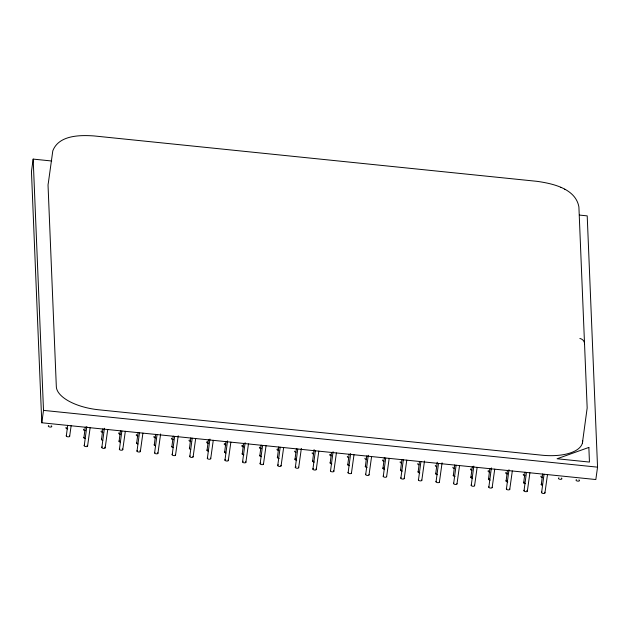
<?xml version="1.0" encoding="UTF-8"?>
<svg xmlns="http://www.w3.org/2000/svg" width="629" height="629" viewBox="0 0 629 629"><rect width="100%" height="100%" fill="white"/><g stroke="black" fill="none" stroke-linecap="round" stroke-linejoin="round"><path stroke-width="0.94" d="M584.506 343.756L584.522 343.52A6.172 5.512 -2.4 0 0 580.127 338.52L579.859 338.473M51.735 161L33.172 159.098L31.45 171.481L41.789 422.767L595.828 479.542L597.55 467.158L587.211 215.873L579.388 215.071M41.789 422.767L43.511 410.383L33.172 159.098M71.156 425.621L69.646 436.392A1.745 0.778 7.9 0 1 68.042 436.825A1.745 0.778 7.9 0 1 66.304 436.094L67.696 425.314M85.182 438.562A1.745 0.778 7.9 0 1 83.901 437.894L85.285 427.115M90.136 427.712L87.565 446.173A1.745 0.778 7.9 0 1 85.961 446.606A1.745 0.778 7.9 0 1 84.223 445.875L86.81 426.438M102.771 440.363A1.745 0.778 7.9 0 1 101.489 439.695L102.873 428.915M107.732 429.513L105.161 447.974A1.745 0.778 7.9 0 1 103.549 448.414A1.745 0.778 7.9 0 1 101.819 447.675L104.406 428.247M120.359 442.171A1.745 0.778 7.9 0 1 119.078 441.503L120.461 430.716M125.32 431.313L122.749 449.774A1.745 0.778 7.9 0 1 121.138 450.215A1.745 0.778 7.9 0 1 119.408 449.476L121.861 431.007M137.955 443.972A1.745 0.778 7.9 0 1 136.666 443.303L138.058 432.524M142.909 433.122L140.338 451.583A1.745 0.778 7.9 0 1 138.734 452.015A1.745 0.778 7.9 0 1 136.996 451.284L139.449 432.807M155.544 445.772A1.745 0.778 7.9 0 1 154.262 445.104L155.646 434.325M160.631 433.963L157.926 453.383A1.745 0.778 7.9 0 1 156.322 453.816A1.745 0.778 7.9 0 1 154.585 453.084L157.046 434.615M173.132 447.573A1.745 0.778 7.9 0 1 171.851 446.912L173.234 436.125M178.227 435.763L175.522 455.184A1.745 0.778 7.9 0 1 173.911 455.624A1.745 0.778 7.9 0 1 172.181 454.885L174.634 436.416M190.721 449.381A1.745 0.778 7.9 0 1 189.439 448.713L190.831 437.926M195.682 438.523L193.111 456.984A1.745 0.778 7.9 0 1 191.507 457.425A1.745 0.778 7.9 0 1 189.769 456.693L192.222 438.216M208.317 451.182A1.745 0.778 7.9 0 1 207.035 450.513L208.419 439.734M213.27 440.331L210.699 458.793A1.745 0.778 7.9 0 1 209.095 459.225A1.745 0.778 7.9 0 1 207.358 458.494L209.944 439.058M225.905 452.982A1.745 0.778 7.9 0 1 224.624 452.314L226.008 441.534M230.867 442.132L228.296 460.593A1.745 0.778 7.9 0 1 226.684 461.033A1.745 0.778 7.9 0 1 224.954 460.294L227.541 440.866M243.95 454.853A1.745 0.778 7.9 0 1 242.212 454.122L243.604 443.335M248.455 443.932L245.884 462.394A1.745 0.778 7.9 0 1 244.272 462.834A1.745 0.778 7.9 0 1 242.542 462.095L245.129 442.667M261.538 456.654A1.745 0.778 7.9 0 1 259.808 455.923L261.192 445.143M266.043 445.733L263.472 464.194A1.745 0.778 7.9 0 1 261.868 464.634A1.745 0.778 7.9 0 1 260.131 463.903L262.584 445.426M279.127 458.462A1.745 0.778 7.9 0 1 277.397 457.723L278.781 446.944M283.64 447.541L281.069 466.003A1.745 0.778 7.9 0 1 279.457 466.435A1.745 0.778 7.9 0 1 277.727 465.704L280.18 447.235M296.723 460.263A1.745 0.778 7.9 0 1 294.985 459.524L296.369 448.744M301.362 448.383L298.657 467.803A1.745 0.778 7.9 0 1 297.045 468.243A1.745 0.778 7.9 0 1 295.316 467.504L297.769 449.035M314.311 462.063A1.745 0.778 7.9 0 1 312.574 461.332L314.099 449.586M318.817 451.142L316.245 469.604A1.745 0.778 7.9 0 1 314.642 470.044A1.745 0.778 7.9 0 1 312.904 469.305L315.357 450.836M331.9 463.864A1.745 0.778 7.9 0 1 330.17 463.133L331.554 452.353M336.405 452.951L333.834 471.412A1.745 0.778 7.9 0 1 332.23 471.844A1.745 0.778 7.9 0 1 330.492 471.113L333.079 451.677M349.488 465.672A1.745 0.778 7.9 0 1 347.758 464.933L349.142 454.154M354.001 454.751L351.43 473.212A1.745 0.778 7.9 0 1 349.818 473.645A1.745 0.778 7.9 0 1 348.089 472.914L350.675 453.485M367.084 467.473A1.745 0.778 7.9 0 1 365.347 466.742L366.738 455.954M371.59 456.552L369.019 475.013A1.745 0.778 7.9 0 1 367.407 475.453A1.745 0.778 7.9 0 1 365.677 474.714L368.264 455.286M384.673 469.273A1.745 0.778 7.9 0 1 382.943 468.542L384.327 457.763M389.178 458.352L386.607 476.813A1.745 0.778 7.9 0 1 385.003 477.254A1.745 0.778 7.9 0 1 383.265 476.523L385.719 458.046M402.261 471.082A1.745 0.778 7.9 0 1 400.531 470.343L401.915 459.563M406.774 460.161L404.203 478.622A1.745 0.778 7.9 0 1 402.591 479.054A1.745 0.778 7.9 0 1 400.862 478.323L403.315 459.854M419.858 472.882A1.745 0.778 7.9 0 1 418.12 472.143L419.504 461.364M424.496 461.002L421.792 480.422A1.745 0.778 7.9 0 1 420.18 480.863A1.745 0.778 7.9 0 1 418.45 480.124L420.903 461.655M437.446 474.683A1.745 0.778 7.9 0 1 435.708 473.951L437.234 462.205M442.085 462.802L439.38 482.223A1.745 0.778 7.9 0 1 437.776 482.663A1.745 0.778 7.9 0 1 436.039 481.924L438.492 463.455M455.034 476.483A1.745 0.778 7.9 0 1 453.305 475.752L454.688 464.973M459.547 465.57L456.969 484.023A1.745 0.778 7.9 0 1 455.365 484.464A1.745 0.778 7.9 0 1 453.635 483.732L456.088 465.256M472.623 478.292A1.745 0.778 7.9 0 1 470.893 477.553L472.277 466.773M477.136 467.371L474.565 485.832A1.745 0.778 7.9 0 1 472.953 486.264A1.745 0.778 7.9 0 1 471.223 485.533L473.81 466.097M490.219 480.092A1.745 0.778 7.9 0 1 488.481 479.361L489.873 468.574M494.724 469.171L492.153 487.632A1.745 0.778 7.9 0 1 490.549 488.073A1.745 0.778 7.9 0 1 488.812 487.333L491.398 467.905M507.807 481.893A1.745 0.778 7.9 0 1 506.078 481.161L507.461 470.374M512.313 470.972L509.742 489.433A1.745 0.778 7.9 0 1 508.138 489.873A1.745 0.778 7.9 0 1 506.4 489.142L508.987 469.706M525.396 483.693A1.745 0.778 7.9 0 1 523.666 482.962L525.05 472.182M529.909 472.78L527.338 491.241A1.745 0.778 7.9 0 1 525.726 491.674A1.745 0.778 7.9 0 1 523.996 490.942L526.449 472.465M542.536 485.431A1.745 0.778 7.9 0 1 541.255 484.762L542.646 473.983M547.497 474.581L544.926 493.042A1.745 0.778 7.9 0 1 543.314 493.474A1.745 0.778 7.9 0 1 541.585 492.743L544.038 474.274M582.407 443.028L587.171 407.962L578.9 206.933C575.598 188.527 552.734 183.582 537.095 181.341L94.075 135.943C80.001 134.952 58.874 135.062 52.805 150.811L48.307 183.22A41.876 18.618 7.9 0 0 48.056 185.641L56.327 386.67A41.876 18.618 7.9 0 0 98.659 409.778L541.891 455.199A41.876 18.618 7.9 0 0 582.666 440.607M43.511 410.383L597.55 467.158M560.659 187.332L561.076 187.536M564.488 189.219L564.984 189.463M260.052 463.691A1.745 0.778 7.9 0 1 260.846 463.086M263.237 463.581A1.745 0.778 7.9 0 1 263.512 463.998M259.722 455.711A1.745 0.778 7.9 0 1 260.17 455.199M277.641 465.491A1.745 0.778 7.9 0 1 278.435 464.886M280.825 465.389A1.745 0.778 7.9 0 1 281.1 465.798M347.68 464.729A1.745 0.778 7.9 0 1 348.128 464.21M365.268 466.529A1.745 0.778 7.9 0 1 365.716 466.018M295.937 452.22A1.745 0.778 7.9 0 1 294.655 451.551L294.576 451.339A1.745 0.778 7.9 0 1 294.616 451.142M313.533 454.02A1.745 0.778 7.9 0 1 312.251 453.352L312.165 453.139A1.745 0.778 7.9 0 1 312.354 452.77M331.121 455.821A1.745 0.778 7.9 0 1 329.84 455.152L329.761 454.948A1.745 0.778 7.9 0 1 329.95 454.57M330.209 454.429A1.745 0.778 7.9 0 1 330.547 454.335M348.71 457.621A1.745 0.778 7.9 0 1 347.428 456.961L347.35 456.748A1.745 0.778 7.9 0 1 347.538 456.371M366.306 459.429A1.745 0.778 7.9 0 1 365.024 458.761L364.938 458.549A1.745 0.778 7.9 0 1 365.127 458.179M277.318 457.519A1.745 0.778 7.9 0 1 277.759 457M383.894 461.23A1.745 0.778 7.9 0 1 382.613 460.562L382.534 460.349A1.745 0.778 7.9 0 1 382.723 459.98M383.187 476.31A1.745 0.778 7.9 0 1 383.376 475.933M386.568 476.405A1.745 0.778 7.9 0 1 386.646 476.617M382.857 468.33A1.745 0.778 7.9 0 1 383.305 467.819M401.483 463.03A1.745 0.778 7.9 0 1 400.201 462.362L400.123 462.158A1.745 0.778 7.9 0 1 400.311 461.78M400.775 478.111A1.745 0.778 7.9 0 1 400.964 477.741M404.156 478.213A1.745 0.778 7.9 0 1 404.235 478.417M400.453 470.13A1.745 0.778 7.9 0 1 400.893 469.619M419.079 464.839A1.745 0.778 7.9 0 1 417.79 464.171L417.711 463.958A1.745 0.778 7.9 0 1 417.9 463.581M348.002 472.701A1.745 0.778 7.9 0 1 348.199 472.332M351.383 472.804A1.745 0.778 7.9 0 1 351.462 473.008M294.907 459.319A1.745 0.778 7.9 0 1 295.355 458.8M312.495 461.12A1.745 0.778 7.9 0 1 312.943 460.609M224.868 460.082A1.745 0.778 7.9 0 1 225.662 459.477M228.06 459.98A1.745 0.778 7.9 0 1 228.327 460.397M224.545 452.109A1.745 0.778 7.9 0 1 224.985 451.591M243.62 446.873A1.745 0.778 7.9 0 1 241.882 446.142L241.803 445.93A1.745 0.778 7.9 0 1 242.597 445.324M208.435 443.272A1.745 0.778 7.9 0 1 206.705 442.533L206.627 442.329A1.745 0.778 7.9 0 1 207.413 441.715M207.279 458.282A1.745 0.778 7.9 0 1 207.727 457.77M210.463 458.171A1.745 0.778 7.9 0 1 210.739 458.588M206.949 450.301A1.745 0.778 7.9 0 1 207.138 449.932M226.031 445.073A1.745 0.778 7.9 0 1 224.294 444.341L224.215 444.129A1.745 0.778 7.9 0 1 225.009 443.524M558.882 477.867A1.745 0.778 7.9 0 0 558.442 478.378L558.521 478.59A1.745 0.778 7.9 0 0 560.25 479.322A1.745 0.778 7.9 0 0 561.862 478.889L561.894 478.685A1.745 0.778 7.9 0 0 561.327 478.087M189.36 448.501A1.745 0.778 7.9 0 1 189.549 448.131M261.208 448.681A1.745 0.778 7.9 0 1 259.478 447.942L259.392 447.738A1.745 0.778 7.9 0 1 260.186 447.125M295.237 467.3A1.745 0.778 7.9 0 1 296.023 466.687M298.421 467.19A1.745 0.778 7.9 0 1 298.696 467.606M312.825 469.1A1.745 0.778 7.9 0 1 313.619 468.495M316.01 468.99A1.745 0.778 7.9 0 1 316.285 469.407M330.414 470.901A1.745 0.778 7.9 0 1 330.602 470.523M333.598 470.791A1.745 0.778 7.9 0 1 333.873 471.207M278.796 450.482A1.745 0.778 7.9 0 1 277.067 449.751L276.988 449.538A1.745 0.778 7.9 0 1 277.774 448.933M190.846 441.472A1.745 0.778 7.9 0 1 189.117 440.732L189.03 440.52A1.745 0.778 7.9 0 1 189.478 440.009M189.691 456.481A1.745 0.778 7.9 0 1 190.139 455.97M192.875 456.371A1.745 0.778 7.9 0 1 193.15 456.788M66.226 435.881A1.745 0.778 7.9 0 1 66.415 435.512M69.41 435.779A1.745 0.778 7.9 0 1 69.685 436.188M84.144 445.662A1.745 0.778 7.9 0 1 84.593 445.151M87.038 445.371A1.745 0.778 7.9 0 1 87.604 445.969M154.176 444.9A1.745 0.778 7.9 0 1 154.372 444.522M171.772 446.7A1.745 0.778 7.9 0 1 171.961 446.323M242.464 461.89A1.745 0.778 7.9 0 1 243.25 461.277M245.648 461.78A1.745 0.778 7.9 0 1 245.923 462.197M242.134 453.91A1.745 0.778 7.9 0 1 242.582 453.399M330.083 462.92A1.745 0.778 7.9 0 1 330.532 462.409M454.256 468.44A1.745 0.778 7.9 0 1 452.974 467.772L452.896 467.567A1.745 0.778 7.9 0 1 453.084 467.19M471.145 485.321A1.745 0.778 7.9 0 1 471.333 484.951M474.329 485.218A1.745 0.778 7.9 0 1 474.604 485.627M488.733 487.129A1.745 0.778 7.9 0 1 488.922 486.752M492.114 487.223A1.745 0.778 7.9 0 1 492.192 487.436M506.321 488.93A1.745 0.778 7.9 0 1 506.77 488.411M509.702 489.024A1.745 0.778 7.9 0 1 509.781 489.236M523.91 490.73A1.745 0.778 7.9 0 1 524.358 490.219M526.803 490.431A1.745 0.778 7.9 0 1 527.369 491.037M541.506 492.531A1.745 0.778 7.9 0 1 541.954 492.02M544.399 492.24A1.745 0.778 7.9 0 1 544.966 492.837M470.814 477.348A1.745 0.778 7.9 0 1 471.601 476.735M488.403 479.149A1.745 0.778 7.9 0 1 489.197 478.543M505.991 480.949A1.745 0.778 7.9 0 1 506.785 480.344M418.371 479.911A1.745 0.778 7.9 0 1 418.56 479.542M421.744 480.013A1.745 0.778 7.9 0 1 421.831 480.226M418.041 471.939A1.745 0.778 7.9 0 1 418.489 471.42M436.668 466.639A1.745 0.778 7.9 0 1 435.386 465.971L435.299 465.759A1.745 0.778 7.9 0 1 435.496 465.389M435.96 481.72A1.745 0.778 7.9 0 1 436.149 481.342M439.341 481.814A1.745 0.778 7.9 0 1 439.419 482.026M435.63 473.739A1.745 0.778 7.9 0 1 436.078 473.228M453.548 483.52A1.745 0.778 7.9 0 1 453.737 483.143M456.929 483.615A1.745 0.778 7.9 0 1 457.008 483.827M523.587 482.75A1.745 0.778 7.9 0 1 524.374 482.144M541.176 484.558A1.745 0.778 7.9 0 1 541.215 484.354M541.624 484.039A1.745 0.778 7.9 0 1 541.97 483.945M471.844 470.24A1.745 0.778 7.9 0 1 470.563 469.58L470.484 469.368A1.745 0.778 7.9 0 1 470.932 468.849M489.889 472.112A1.745 0.778 7.9 0 1 488.159 471.38L488.073 471.168A1.745 0.778 7.9 0 1 488.521 470.657M365.598 474.51A1.745 0.778 7.9 0 1 365.787 474.132M368.971 474.604A1.745 0.778 7.9 0 1 369.058 474.816M154.506 452.872A1.745 0.778 7.9 0 1 154.954 452.361M157.69 452.77A1.745 0.778 7.9 0 1 157.965 453.179M102.897 432.453A1.745 0.778 7.9 0 1 101.159 431.722L101.08 431.51A1.745 0.778 7.9 0 1 101.528 430.999M120.485 434.254A1.745 0.778 7.9 0 1 118.747 433.523L118.669 433.31A1.745 0.778 7.9 0 1 119.117 432.799M138.073 436.062A1.745 0.778 7.9 0 1 136.344 435.323L136.257 435.119A1.745 0.778 7.9 0 1 136.705 434.6M155.662 437.863A1.745 0.778 7.9 0 1 153.932 437.131L153.853 436.919A1.745 0.778 7.9 0 1 154.302 436.408M173.258 439.663A1.745 0.778 7.9 0 1 171.52 438.932L171.442 438.72A1.745 0.778 7.9 0 1 171.89 438.209M83.814 437.69A1.745 0.778 7.9 0 1 84.003 437.312M172.102 454.681A1.745 0.778 7.9 0 1 172.543 454.162M175.287 454.57A1.745 0.778 7.9 0 1 175.554 454.987M101.411 439.49A1.745 0.778 7.9 0 1 101.599 439.113M118.999 441.291A1.745 0.778 7.9 0 1 119.188 440.913M136.587 443.091A1.745 0.778 7.9 0 1 136.776 442.722M67.712 428.852A1.745 0.778 7.9 0 1 65.974 428.113L65.896 427.909A1.745 0.778 7.9 0 1 66.344 427.39M48.755 425.589A1.745 0.778 7.9 0 0 48.307 426.1L48.386 426.313A1.745 0.778 7.9 0 0 50.123 427.044A1.745 0.778 7.9 0 0 51.727 426.611L51.767 426.407A1.745 0.778 7.9 0 0 51.201 425.809M85.3 430.653A1.745 0.778 7.9 0 1 83.571 429.914L83.492 429.709A1.745 0.778 7.9 0 1 83.932 429.19M101.733 447.471A1.745 0.778 7.9 0 1 102.181 446.952M104.626 447.172A1.745 0.778 7.9 0 1 105.192 447.777M119.329 449.271A1.745 0.778 7.9 0 1 119.769 448.752M122.223 448.972A1.745 0.778 7.9 0 1 122.789 449.578M136.918 451.072A1.745 0.778 7.9 0 1 137.366 450.561M139.811 450.773A1.745 0.778 7.9 0 1 140.377 451.378M507.477 473.912A1.745 0.778 7.9 0 1 505.747 473.181L505.669 472.969A1.745 0.778 7.9 0 1 506.109 472.458M525.073 475.721A1.745 0.778 7.9 0 1 523.336 474.981L523.257 474.777A1.745 0.778 7.9 0 1 523.705 474.258M542.662 477.521A1.745 0.778 7.9 0 1 540.924 476.79L540.846 476.578A1.745 0.778 7.9 0 1 541.294 476.067M576.479 479.668A1.745 0.778 7.9 0 0 576.03 480.179L576.109 480.391A1.745 0.778 7.9 0 0 577.839 481.13A1.745 0.778 7.9 0 0 579.451 480.69L579.49 480.493A1.745 0.778 7.9 0 0 578.924 479.888M453.218 475.54A1.745 0.778 7.9 0 1 453.666 475.029M588.854 447.431L557.097 458.761L589.452 462.071L588.854 447.431"/></g></svg>
